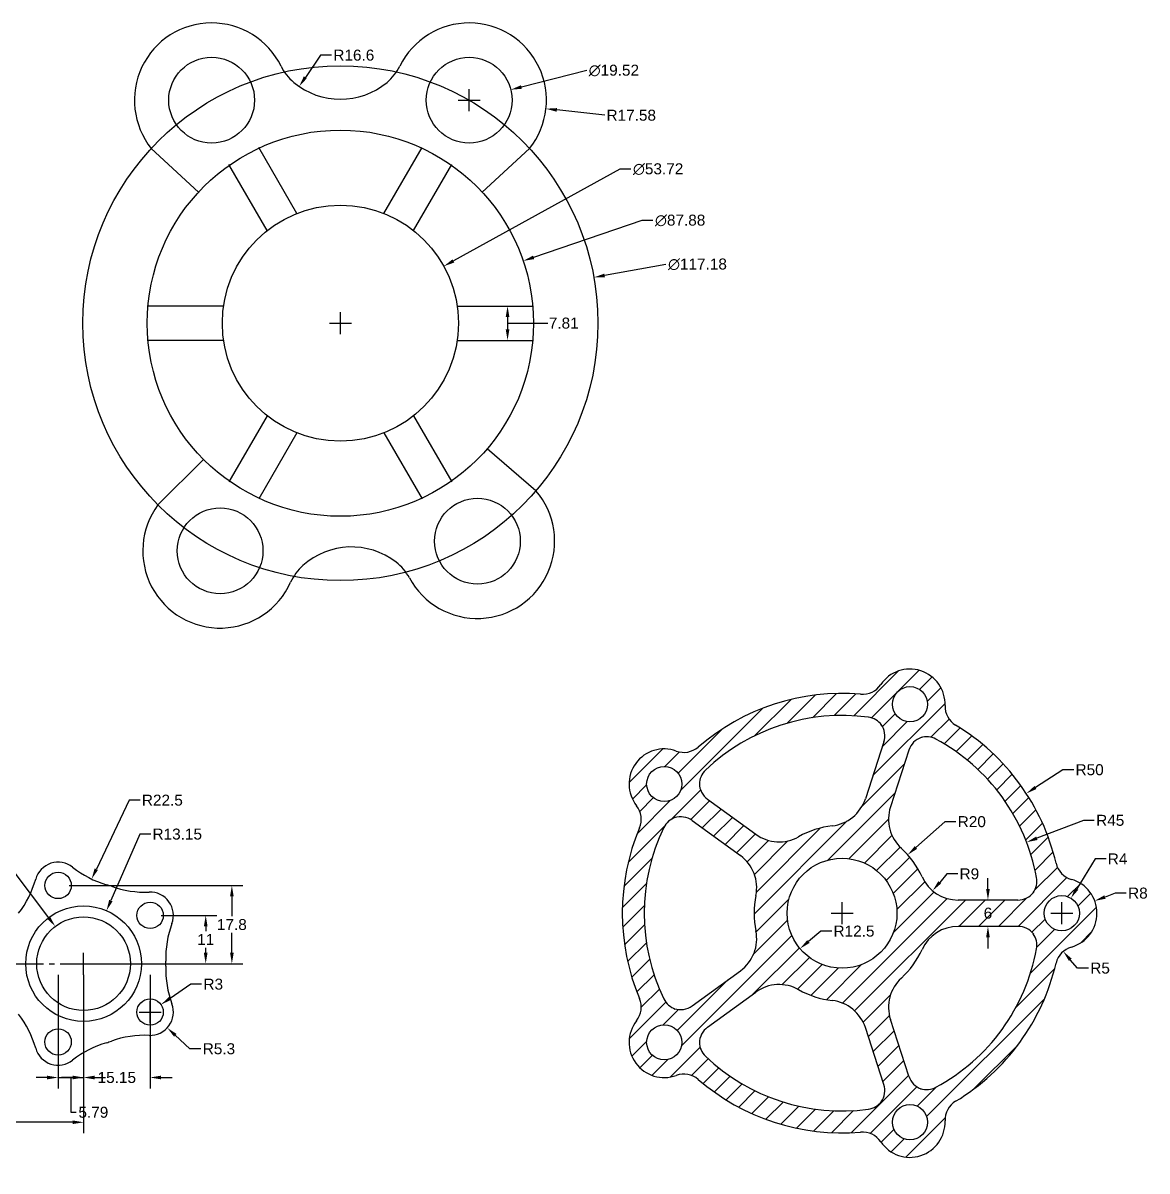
# Model space of a CAD drawing. Header units: millimetres. Extents: x -10 to 888, y 10 to 733.
# Drawn here: x 565.6 to 821.3, y 407.1 to 668.3 of the extents above; entities that cross this region are included whole.
import ezdxf

# ---------------------------------------------------------------- set-up
doc = ezdxf.new("R2010")
doc.units = ezdxf.units.MM
doc.linetypes.add('CENTER', pattern=[2, 1.25, -0.25, 0.25, -0.25])
doc.styles.get("Standard").update_dxf_attribs({"font": 'arial.ttf'})
doc.dimstyles.new('Copy of ISO-25', dxfattribs={"dimtxt": 2.5, "dimasz": 2.5, "dimexe": 2.5, "dimexo": 2.5, "dimtad": 0, "dimtih": 1, "dimtoh": 1, "dimdsep": 46, "dimtxsty": 'Standard', "dimcen": 2.5, "dimclrd": 1, "dimclre": 3, "dimclrt": 4, "dimadec": 0, "dimazin": 0, "dimtfac": 1, "dimtofl": 0, "dimtmove": 1, "dimatfit": 3, "dimfxl": 1, "dimarcsym": 0})

# ---------------------------------------------------------------- blocks, each defined once
blk = doc.blocks.new('*U3')
for p, q in [((1.9, 3), (-11.7, 3)), ((1.9, -3), (-11.7, -3))]:
    blk.add_line(p, q)
blk.add_circle((11.9, 0), 4)
for centre, radius, start, end in [((15.46, 12.5), 5, 193.1398, 254.1067), ((-11.7, 12), 9, 204.4433, 270), ((1.74, 7.28), 4.5, 324.3704, 10.3579), ((11.9, 0), 8, 285.8933, 74.1067), ((11.9, 0), 8, 285.8933, 74.1067), ((1.9, 7.5), 4.5, 270, 323.1301), ((-11.7, -12), 9, 90, 155.5567), ((1.9, -7.5), 4.5, 36.8699, 90), ((1.74, -7.28), 4.5, 349.6421, 35.6296), ((15.46, -12.5), 5, 105.8933, 166.8602)]:
    blk.add_arc(centre, radius, start, end)
blk = doc.blocks.new('*U4')
at = {"color": 0, "linetype": 'ByBlock', "lineweight": -2, "transparency": 16777216}
for p, rotation in [((160.57, 604.21), 71.99999999999999), ((117.97, 590.37), 144), ((117.97, 545.57), 216), ((160.57, 531.73), 287.9999999999999)]:
    blk.add_blockref('*U3', p, dxfattribs=dict(at, rotation=rotation))
blk.add_blockref('*U3', (186.9, 567.97), dxfattribs=at)
blk = doc.blocks.new('*D16')
at = {"color": 3, "lineweight": -2, "transparency": 16777216}
for p, q in [((486.84, 451.77), (486.84, 415.68)), ((579.34, 451.77), (579.34, 415.68))]:
    blk.add_line(p, q, dxfattribs=at)
at = {"color": 1, "lineweight": -2, "transparency": 16777216}
for p, q in [((489.34, 418.18), (529.2, 418.18)), ((576.84, 418.18), (536.97, 418.18))]:
    blk.add_line(p, q, dxfattribs=at)
at = {"color": 1, "transparency": 16777216}
for points in [[(489.34, 418.6), (489.34, 417.77), (486.84, 418.18)], [(576.84, 418.6), (576.84, 417.77), (579.34, 418.18)]]:
    blk.add_solid(points, dxfattribs=at)
at = {"layer": 'Defpoints', "color": 0, "transparency": 16777216}
for p in [(486.84, 454.27), (579.34, 454.27), (579.34, 418.18)]:
    blk.add_point(p, dxfattribs=at)
at = {"color": 4, "transparency": 16777216, "insert": (533.09, 418.18), "char_height": 2.5, "attachment_point": 5}
blk.add_mtext('92.5', dxfattribs=at)
blk = doc.blocks.new('*D20')
at = {"color": 1, "lineweight": -2, "transparency": 16777216}
for p, q in [((592.11, 483.75), (585.56, 468.63)), ((594.61, 483.75), (592.11, 483.75))]:
    blk.add_line(p, q, dxfattribs=at)
at = {"color": 3, "lineweight": -2, "transparency": 16777216}
for p, q in [((579.34, 451.77), (579.34, 456.77)), ((576.84, 454.27), (581.84, 454.27))]:
    blk.add_line(p, q, dxfattribs=at)
at = {"color": 1, "transparency": 16777216}
blk.add_solid([(585.18, 468.79), (585.94, 468.46), (584.56, 466.33)], dxfattribs=at)
at = {"layer": 'Defpoints', "color": 0, "transparency": 16777216}
for p in [(584.56, 466.33), (579.34, 454.27)]:
    blk.add_point(p, dxfattribs=at)
at = {"color": 4, "transparency": 16777216, "insert": (600.66, 483.75), "char_height": 2.5, "attachment_point": 5}
blk.add_mtext('R13.15', dxfattribs=at)
blk = doc.blocks.new('*D22')
at = {"color": 1, "lineweight": -2, "transparency": 16777216}
for p, q in [((589.69, 491.47), (582.25, 475.79)), ((592.19, 491.47), (589.69, 491.47))]:
    blk.add_line(p, q, dxfattribs=at)
at = {"color": 1, "transparency": 16777216}
blk.add_solid([(581.87, 475.97), (582.62, 475.61), (581.17, 473.53)], dxfattribs=at)
at = {"layer": 'Defpoints', "color": 0, "transparency": 16777216}
for p in [(590.82, 493.85), (581.17, 473.53)]:
    blk.add_point(p, dxfattribs=at)
at = {"color": 4, "transparency": 16777216, "insert": (597.27, 491.47), "char_height": 2.5, "attachment_point": 5}
blk.add_mtext('R22.5', dxfattribs=at)
blk = doc.blocks.new('*D23')
at = {"color": 3, "lineweight": -2, "transparency": 16777216}
for p, q in [((594.48, 440.76), (594.48, 445.76)), ((591.98, 443.26), (596.98, 443.26))]:
    blk.add_line(p, q, dxfattribs=at)
at = {"color": 1, "lineweight": -2, "transparency": 16777216}
for p, q in [((603.55, 434.9), (600.21, 437.97)), ((606.05, 434.9), (603.55, 434.9))]:
    blk.add_line(p, q, dxfattribs=at)
at = {"color": 1, "transparency": 16777216}
blk.add_solid([(600.5, 438.28), (599.93, 437.67), (598.38, 439.67)], dxfattribs=at)
at = {"layer": 'Defpoints', "color": 0, "transparency": 16777216}
for p in [(594.48, 443.26), (598.38, 439.67)]:
    blk.add_point(p, dxfattribs=at)
at = {"color": 4, "transparency": 16777216, "insert": (610.14, 434.9), "char_height": 2.5, "attachment_point": 5}
blk.add_mtext('R5.3', dxfattribs=at)
blk = doc.blocks.new('*D24')
at = {"color": 1, "lineweight": -2, "transparency": 16777216}
for p, q in [((603.71, 449.6), (599.01, 446.38)), ((606.21, 449.6), (603.71, 449.6))]:
    blk.add_line(p, q, dxfattribs=at)
at = {"color": 3, "lineweight": -2, "transparency": 16777216}
for p, q in [((594.48, 440.76), (594.48, 445.76)), ((591.98, 443.26), (596.98, 443.26))]:
    blk.add_line(p, q, dxfattribs=at)
at = {"color": 1, "transparency": 16777216}
blk.add_solid([(598.78, 446.72), (599.25, 446.03), (596.95, 444.96)], dxfattribs=at)
at = {"layer": 'Defpoints', "color": 0, "transparency": 16777216}
for p in [(596.95, 444.96), (594.48, 443.26)]:
    blk.add_point(p, dxfattribs=at)
at = {"color": 4, "transparency": 16777216, "insert": (608.85, 449.6), "char_height": 2.5, "attachment_point": 5}
blk.add_mtext('R3', dxfattribs=at)
blk = doc.blocks.new('*D26')
at = {"color": 3, "lineweight": -2, "transparency": 16777216}
for p, q in [((579.34, 451.77), (579.34, 425.87)), ((594.48, 451.77), (594.48, 425.87))]:
    blk.add_line(p, q, dxfattribs=at)
at = {"color": 1, "lineweight": -2, "transparency": 16777216}
for p, q in [((576.84, 428.37), (574.34, 428.37)), ((596.98, 428.37), (599.48, 428.37))]:
    blk.add_line(p, q, dxfattribs=at)
at = {"color": 1, "transparency": 16777216}
for points in [[(576.84, 428.79), (576.84, 427.95), (579.34, 428.37)], [(596.98, 428.79), (596.98, 427.95), (594.48, 428.37)]]:
    blk.add_solid(points, dxfattribs=at)
at = {"layer": 'Defpoints', "color": 0, "transparency": 16777216}
for p in [(579.34, 454.27), (594.48, 454.27), (579.34, 428.37)]:
    blk.add_point(p, dxfattribs=at)
at = {"color": 4, "transparency": 16777216, "insert": (586.91, 428.37), "char_height": 2.5, "attachment_point": 5}
blk.add_mtext('15.15', dxfattribs=at)
blk = doc.blocks.new('*D27')
at = {"color": 3, "lineweight": -2, "transparency": 16777216}
for p, q in [((573.55, 451.77), (573.55, 425.87)), ((579.34, 451.77), (579.34, 425.87))]:
    blk.add_line(p, q, dxfattribs=at)
at = {"color": 1, "lineweight": -2, "transparency": 16777216}
for p, q in [((571.05, 428.37), (568.55, 428.37)), ((573.55, 428.37), (579.34, 428.37)), ((576.44, 428.37), (576.44, 420.45)), ((581.84, 428.37), (584.34, 428.37)), ((576.44, 420.45), (577.69, 420.45))]:
    blk.add_line(p, q, dxfattribs=at)
at = {"color": 1, "transparency": 16777216}
for points in [[(571.05, 428.79), (571.05, 427.95), (573.55, 428.37)], [(581.84, 428.79), (581.84, 427.95), (579.34, 428.37)]]:
    blk.add_solid(points, dxfattribs=at)
at = {"layer": 'Defpoints', "color": 0, "transparency": 16777216}
for p in [(573.55, 454.27), (579.34, 454.27), (579.34, 428.37)]:
    blk.add_point(p, dxfattribs=at)
at = {"color": 4, "transparency": 16777216, "insert": (581.57, 420.45), "char_height": 2.5, "attachment_point": 5}
blk.add_mtext('5.79', dxfattribs=at)
blk = doc.blocks.new('*D28')
at = {"color": 3, "lineweight": -2, "transparency": 16777216}
for p, q in [((596.98, 465.27), (609.63, 465.27)), ((596.98, 454.27), (609.63, 454.27))]:
    blk.add_line(p, q, dxfattribs=at)
at = {"color": 1, "lineweight": -2, "transparency": 16777216}
for p, q in [((607.13, 462.77), (607.13, 461.65)), ((607.13, 456.77), (607.13, 457.89))]:
    blk.add_line(p, q, dxfattribs=at)
at = {"color": 1, "transparency": 16777216}
for points in [[(606.71, 462.77), (607.55, 462.77), (607.13, 465.27)], [(606.71, 456.77), (607.55, 456.77), (607.13, 454.27)]]:
    blk.add_solid(points, dxfattribs=at)
at = {"layer": 'Defpoints', "color": 0, "transparency": 16777216}
for p in [(594.48, 465.27), (607.13, 465.27), (594.48, 454.27)]:
    blk.add_point(p, dxfattribs=at)
at = {"color": 4, "transparency": 16777216, "insert": (607.13, 459.77), "char_height": 2.5, "attachment_point": 5}
blk.add_mtext('11', dxfattribs=at)
blk = doc.blocks.new('*D29')
at = {"color": 3, "lineweight": -2, "transparency": 16777216}
for p, q in [((576.05, 472.07), (615.58, 472.07)), ((576.05, 454.27), (615.58, 454.27))]:
    blk.add_line(p, q, dxfattribs=at)
at = {"color": 1, "lineweight": -2, "transparency": 16777216}
for p, q in [((613.08, 469.57), (613.08, 465.07)), ((613.08, 456.77), (613.08, 461.27))]:
    blk.add_line(p, q, dxfattribs=at)
at = {"color": 1, "transparency": 16777216}
for points in [[(612.67, 469.57), (613.5, 469.57), (613.08, 472.07)], [(612.67, 456.77), (613.5, 456.77), (613.08, 454.27)]]:
    blk.add_solid(points, dxfattribs=at)
at = {"layer": 'Defpoints', "color": 0, "transparency": 16777216}
for p in [(573.55, 472.07), (573.55, 454.27), (613.08, 454.27)]:
    blk.add_point(p, dxfattribs=at)
at = {"color": 4, "transparency": 16777216, "insert": (613.08, 463.17), "char_height": 2.5, "attachment_point": 5}
blk.add_mtext('17.8', dxfattribs=at)
blk = doc.blocks.new('*D32')
at = {"color": 1, "lineweight": -2, "transparency": 16777216}
for p, q in [((557.02, 480.38), (559.52, 480.38)), ((559.52, 480.38), (571.39, 464.74))]:
    blk.add_line(p, q, dxfattribs=at)
at = {"color": 3, "lineweight": -2, "transparency": 16777216}
for p, q in [((579.34, 451.77), (579.34, 456.77)), ((576.84, 454.27), (581.84, 454.27))]:
    blk.add_line(p, q, dxfattribs=at)
at = {"color": 1, "transparency": 16777216}
blk.add_solid([(571.72, 464.99), (571.06, 464.49), (572.9, 462.75)], dxfattribs=at)
at = {"layer": 'Defpoints', "color": 0, "transparency": 16777216}
for p in [(572.9, 462.75), (579.34, 454.27)]:
    blk.add_point(p, dxfattribs=at)
at = {"color": 4, "transparency": 16777216, "insert": (550.97, 480.38), "char_height": 2.5, "attachment_point": 5}
blk.add_mtext('R10.65', dxfattribs=at)
blk = doc.blocks.new('*D77')
at = {"color": 1, "lineweight": -2, "transparency": 16777216}
for p, q in [((747.06, 461.67), (744.26, 459.31)), ((749.56, 461.67), (747.06, 461.67))]:
    blk.add_line(p, q, dxfattribs=at)
at = {"color": 1, "transparency": 16777216}
blk.add_solid([(743.99, 459.63), (744.53, 458.99), (742.35, 457.7)], dxfattribs=at)
at = {"layer": 'Defpoints', "color": 0, "transparency": 16777216}
for p in [(751.91, 465.76), (742.35, 457.7)]:
    blk.add_point(p, dxfattribs=at)
at = {"color": 4, "transparency": 16777216, "insert": (754.63, 461.67), "char_height": 2.5, "attachment_point": 5}
blk.add_mtext('R12.5', dxfattribs=at)
blk = doc.blocks.new('*D78')
at = {"color": 1, "lineweight": -2, "transparency": 16777216}
for p, q in [((775.73, 474.7), (774.13, 472.78)), ((778.23, 474.7), (775.73, 474.7))]:
    blk.add_line(p, q, dxfattribs=at)
at = {"color": 1, "transparency": 16777216}
blk.add_solid([(773.81, 473.05), (774.44, 472.51), (772.52, 470.87)], dxfattribs=at)
at = {"layer": 'Defpoints', "color": 0, "transparency": 16777216}
for p in [(778.31, 477.76), (772.52, 470.87)]:
    blk.add_point(p, dxfattribs=at)
at = {"color": 4, "transparency": 16777216, "insert": (780.88, 474.7), "char_height": 2.5, "attachment_point": 5}
blk.add_mtext('R9', dxfattribs=at)
blk = doc.blocks.new('*D79')
at = {"color": 1, "lineweight": -2, "transparency": 16777216}
for p, q in [((775.32, 486.58), (768.72, 480.71)), ((777.82, 486.58), (775.32, 486.58))]:
    blk.add_line(p, q, dxfattribs=at)
at = {"color": 3, "lineweight": -2, "transparency": 16777216}
for p, q in [((751.91, 463.26), (751.91, 468.26)), ((749.41, 465.76), (754.41, 465.76))]:
    blk.add_line(p, q, dxfattribs=at)
at = {"color": 1, "transparency": 16777216}
blk.add_solid([(768.44, 481.02), (769, 480.4), (766.85, 479.05)], dxfattribs=at)
at = {"layer": 'Defpoints', "color": 0, "transparency": 16777216}
for p in [(766.85, 479.05), (751.91, 465.76)]:
    blk.add_point(p, dxfattribs=at)
at = {"color": 4, "transparency": 16777216, "insert": (781.43, 486.58), "char_height": 2.5, "attachment_point": 5}
blk.add_mtext('R20', dxfattribs=at)
blk = doc.blocks.new('*D80')
at = {"color": 1, "lineweight": -2, "transparency": 16777216}
for p, q in [((802.14, 498.4), (795.93, 494.37)), ((804.64, 498.4), (802.14, 498.4))]:
    blk.add_line(p, q, dxfattribs=at)
at = {"color": 3, "lineweight": -2, "transparency": 16777216}
for p, q in [((751.91, 463.26), (751.91, 468.26)), ((749.41, 465.76), (754.41, 465.76))]:
    blk.add_line(p, q, dxfattribs=at)
at = {"color": 1, "transparency": 16777216}
blk.add_solid([(795.7, 494.71), (796.15, 494.02), (793.83, 493)], dxfattribs=at)
at = {"layer": 'Defpoints', "color": 0, "transparency": 16777216}
for p in [(793.83, 493), (751.91, 465.76)]:
    blk.add_point(p, dxfattribs=at)
at = {"color": 4, "transparency": 16777216, "insert": (808.24, 498.4), "char_height": 2.5, "attachment_point": 5}
blk.add_mtext('R50', dxfattribs=at)
blk = doc.blocks.new('*D81')
at = {"color": 1, "lineweight": -2, "transparency": 16777216}
for p, q in [((806.81, 486.88), (796.24, 482.81)), ((809.31, 486.88), (806.81, 486.88))]:
    blk.add_line(p, q, dxfattribs=at)
at = {"color": 3, "lineweight": -2, "transparency": 16777216}
for p, q in [((751.91, 463.26), (751.91, 468.26)), ((749.41, 465.76), (754.41, 465.76))]:
    blk.add_line(p, q, dxfattribs=at)
at = {"color": 1, "transparency": 16777216}
blk.add_solid([(796.09, 483.2), (796.39, 482.42), (793.9, 481.92)], dxfattribs=at)
at = {"layer": 'Defpoints', "color": 0, "transparency": 16777216}
for p in [(793.9, 481.92), (751.91, 465.76)]:
    blk.add_point(p, dxfattribs=at)
at = {"color": 4, "transparency": 16777216, "insert": (812.93, 486.88), "char_height": 2.5, "attachment_point": 5}
blk.add_mtext('R45', dxfattribs=at)
blk = doc.blocks.new('*D82')
at = {"color": 1, "lineweight": -2, "transparency": 16777216}
for p, q in [((809.47, 478.12), (805.3, 471.3)), ((811.97, 478.12), (809.47, 478.12))]:
    blk.add_line(p, q, dxfattribs=at)
at = {"color": 3, "lineweight": -2, "transparency": 16777216}
for p, q in [((801.91, 463.26), (801.91, 468.26)), ((799.41, 465.76), (804.41, 465.76))]:
    blk.add_line(p, q, dxfattribs=at)
at = {"color": 1, "transparency": 16777216}
blk.add_solid([(804.94, 471.52), (805.65, 471.09), (803.99, 469.17)], dxfattribs=at)
at = {"layer": 'Defpoints', "color": 0, "transparency": 16777216}
for p in [(803.99, 469.17), (801.91, 465.76)]:
    blk.add_point(p, dxfattribs=at)
at = {"color": 4, "transparency": 16777216, "insert": (814.6, 478.12), "char_height": 2.5, "attachment_point": 5}
blk.add_mtext('R4', dxfattribs=at)
blk = doc.blocks.new('*D83')
at = {"color": 1, "lineweight": -2, "transparency": 16777216}
for p, q in [((814.08, 470.32), (811.74, 469.44)), ((816.58, 470.32), (814.08, 470.32))]:
    blk.add_line(p, q, dxfattribs=at)
at = {"color": 3, "lineweight": -2, "transparency": 16777216}
for p, q in [((801.91, 463.26), (801.91, 468.26)), ((799.41, 465.76), (804.41, 465.76))]:
    blk.add_line(p, q, dxfattribs=at)
at = {"color": 1, "transparency": 16777216}
blk.add_solid([(811.59, 469.83), (811.88, 469.05), (809.4, 468.57)], dxfattribs=at)
at = {"layer": 'Defpoints', "color": 0, "transparency": 16777216}
for p in [(809.4, 468.57), (801.91, 465.76)]:
    blk.add_point(p, dxfattribs=at)
at = {"color": 4, "transparency": 16777216, "insert": (819.22, 470.32), "char_height": 2.5, "attachment_point": 5}
blk.add_mtext('R8', dxfattribs=at)
blk = doc.blocks.new('*D84')
at = {"color": 1, "lineweight": -2, "transparency": 16777216}
for p, q in [((785.11, 471.26), (785.11, 473.76)), ((785.11, 460.26), (785.11, 457.76))]:
    blk.add_line(p, q, dxfattribs=at)
at = {"color": 1, "transparency": 16777216}
for points in [[(784.69, 471.26), (785.52, 471.26), (785.11, 468.76)], [(784.69, 460.26), (785.52, 460.26), (785.11, 462.76)]]:
    blk.add_solid(points, dxfattribs=at)
at = {"layer": 'Defpoints', "color": 0, "transparency": 16777216}
for p in [(785.11, 468.76), (785.11, 468.76), (785.11, 462.76)]:
    blk.add_point(p, dxfattribs=at)
at = {"color": 4, "transparency": 16777216, "insert": (785.11, 465.76), "char_height": 2.5, "attachment_point": 5}
blk.add_mtext('6', dxfattribs=at)
blk = doc.blocks.new('*D166')
at = {"color": 1, "lineweight": -2, "transparency": 16777216}
for p, q in [((805.47, 453.26), (803.85, 455.16)), ((807.97, 453.26), (805.47, 453.26))]:
    blk.add_line(p, q, dxfattribs=at)
at = {"color": 1, "transparency": 16777216}
blk.add_solid([(804.16, 455.43), (803.53, 454.89), (802.23, 457.07)], dxfattribs=at)
at = {"layer": 'Defpoints', "color": 0, "transparency": 16777216}
for p in [(802.23, 457.07), (805.47, 453.26)]:
    blk.add_point(p, dxfattribs=at)
at = {"color": 4, "transparency": 16777216, "insert": (810.62, 453.26), "char_height": 2.5, "attachment_point": 5}
blk.add_mtext('R5', dxfattribs=at)
blk = doc.blocks.new('*D177')
at = {"color": 1, "lineweight": -2, "transparency": 16777216}
for p, q in [((633.26, 661.01), (629.8, 655.97)), ((635.76, 661.01), (633.26, 661.01))]:
    blk.add_line(p, q, dxfattribs=at)
at = {"color": 1, "transparency": 16777216}
blk.add_solid([(629.46, 656.2), (630.14, 655.73), (628.39, 653.9)], dxfattribs=at)
at = {"layer": 'Defpoints', "color": 0, "transparency": 16777216}
for p in [(637.78, 667.59), (628.39, 653.9)]:
    blk.add_point(p, dxfattribs=at)
at = {"color": 4, "transparency": 16777216, "insert": (640.83, 661.01), "char_height": 2.5, "attachment_point": 5}
blk.add_mtext('R16.6', dxfattribs=at)
blk = doc.blocks.new('*D178')
at = {"color": 3, "lineweight": -2, "transparency": 16777216}
for p, q in [((675.53, 603.93), (678.31, 603.93)), ((675.53, 596.12), (678.31, 596.12))]:
    blk.add_line(p, q, dxfattribs=at)
at = {"color": 1, "lineweight": -2, "transparency": 16777216}
for p, q in [((675.81, 601.43), (675.81, 598.62)), ((675.81, 600.03), (683.72, 600.03)), ((683.72, 600.03), (684.97, 600.03))]:
    blk.add_line(p, q, dxfattribs=at)
at = {"color": 1, "transparency": 16777216}
for points in [[(675.39, 601.43), (676.22, 601.43), (675.81, 603.93)], [(675.39, 598.62), (676.22, 598.62), (675.81, 596.12)]]:
    blk.add_solid(points, dxfattribs=at)
at = {"layer": 'Defpoints', "color": 0, "transparency": 16777216}
for p in [(673.03, 603.93), (673.03, 596.12), (675.81, 596.12)]:
    blk.add_point(p, dxfattribs=at)
at = {"color": 4, "transparency": 16777216, "insert": (688.59, 600.03), "char_height": 2.5, "attachment_point": 5}
blk.add_mtext('7.81', dxfattribs=at)
blk = doc.blocks.new('*D179')
at = {"color": 1, "lineweight": -2, "transparency": 16777216}
for p, q in [((701.38, 635.08), (663.49, 614.2)), ((703.88, 635.08), (701.38, 635.08))]:
    blk.add_line(p, q, dxfattribs=at)
at = {"color": 3, "lineweight": -2, "transparency": 16777216}
for p, q in [((637.78, 597.53), (637.78, 602.53)), ((635.28, 600.03), (640.28, 600.03))]:
    blk.add_line(p, q, dxfattribs=at)
at = {"color": 1, "transparency": 16777216}
blk.add_solid([(663.29, 614.56), (663.69, 613.83), (661.3, 612.99)], dxfattribs=at)
at = {"layer": 'Defpoints', "color": 0, "transparency": 16777216}
for p in [(661.3, 612.99), (614.25, 587.07)]:
    blk.add_point(p, dxfattribs=at)
at = {"color": 4, "transparency": 16777216, "insert": (710.07, 635.08), "char_height": 2.5, "attachment_point": 5}
blk.add_mtext('∅53.72', dxfattribs=at)
blk = doc.blocks.new('*D180')
at = {"color": 1, "lineweight": -2, "transparency": 16777216}
for p, q in [((706.37, 623.4), (681.73, 615.01)), ((708.87, 623.4), (706.37, 623.4))]:
    blk.add_line(p, q, dxfattribs=at)
at = {"color": 3, "lineweight": -2, "transparency": 16777216}
for p, q in [((637.78, 597.53), (637.78, 602.53)), ((635.28, 600.03), (640.28, 600.03))]:
    blk.add_line(p, q, dxfattribs=at)
at = {"color": 1, "transparency": 16777216}
blk.add_solid([(681.6, 615.4), (681.87, 614.61), (679.37, 614.2)], dxfattribs=at)
at = {"layer": 'Defpoints', "color": 0, "transparency": 16777216}
for p in [(679.37, 614.2), (596.18, 585.85)]:
    blk.add_point(p, dxfattribs=at)
at = {"color": 4, "transparency": 16777216, "insert": (715.08, 623.4), "char_height": 2.5, "attachment_point": 5}
blk.add_mtext('∅87.88', dxfattribs=at)
blk = doc.blocks.new('*D181')
at = {"color": 1, "lineweight": -2, "transparency": 16777216}
blk.add_line((711.84, 613.41), (697.89, 610.89), dxfattribs=at)
at = {"color": 3, "lineweight": -2, "transparency": 16777216}
for p, q in [((637.78, 597.53), (637.78, 602.53)), ((635.28, 600.03), (640.28, 600.03))]:
    blk.add_line(p, q, dxfattribs=at)
at = {"color": 1, "transparency": 16777216}
blk.add_solid([(697.82, 611.3), (697.97, 610.48), (695.43, 610.45)], dxfattribs=at)
at = {"layer": 'Defpoints', "color": 0, "transparency": 16777216}
for p in [(695.43, 610.45), (580.12, 589.61)]:
    blk.add_point(p, dxfattribs=at)
at = {"color": 4, "transparency": 16777216, "insert": (719.02, 613.41), "char_height": 2.5, "attachment_point": 5}
blk.add_mtext('∅117.18', dxfattribs=at)
blk = doc.blocks.new('*D182')
at = {"color": 1, "lineweight": -2, "transparency": 16777216}
blk.add_line((693.81, 657.52), (678.96, 653.77), dxfattribs=at)
at = {"color": 3, "lineweight": -2, "transparency": 16777216}
for p, q in [((667.07, 648.27), (667.07, 653.27)), ((664.57, 650.77), (669.57, 650.77))]:
    blk.add_line(p, q, dxfattribs=at)
at = {"color": 1, "transparency": 16777216}
blk.add_solid([(678.86, 654.17), (679.06, 653.37), (676.53, 653.16)], dxfattribs=at)
at = {"layer": 'Defpoints', "color": 0, "transparency": 16777216}
for p in [(676.53, 653.16), (657.61, 648.38)]:
    blk.add_point(p, dxfattribs=at)
at = {"color": 4, "transparency": 16777216, "insert": (700, 657.52), "char_height": 2.5, "attachment_point": 5}
blk.add_mtext('∅19.52', dxfattribs=at)
blk = doc.blocks.new('*D183')
at = {"color": 3, "lineweight": -2, "transparency": 16777216}
for p, q in [((667.07, 648.27), (667.07, 653.27)), ((664.57, 650.77), (669.57, 650.77))]:
    blk.add_line(p, q, dxfattribs=at)
at = {"color": 1, "lineweight": -2, "transparency": 16777216}
blk.add_line((697.91, 647.34), (687.03, 648.55), dxfattribs=at)
at = {"color": 1, "transparency": 16777216}
blk.add_solid([(687.07, 648.97), (686.98, 648.14), (684.54, 648.83)], dxfattribs=at)
at = {"layer": 'Defpoints', "color": 0, "transparency": 16777216}
for p in [(667.07, 650.77), (684.54, 648.83)]:
    blk.add_point(p, dxfattribs=at)
at = {"color": 4, "transparency": 16777216, "insert": (703.95, 647.34), "char_height": 2.5, "attachment_point": 5}
blk.add_mtext('R17.58', dxfattribs=at)

msp = doc.modelspace()

# ---------------------------------------------------------------- hatches: boundary and pattern name
h = msp.add_hatch()
h.set_pattern_fill('ANSI31', color=256)
h.set_pattern_definition([(45, (690.293, 221.8918), (-2.245064, 2.245064), [])])
h.paths.add_polyline_path([(804.096, 473.454, -0.2724762), (800.596, 477.126, 0.2021819), (777.762, 508.555, -0.2724762), (775.351, 513.018, 0.7550154), (760.716, 517.773, -0.2724762), (756.142, 515.58, 0.2021819), (719.195, 503.575, -0.2724762), (714.205, 502.661, 0.7550154), (705.16, 490.212, -0.2724762), (705.833, 485.184, 0.2021819), (705.833, 446.335, -0.2724762), (705.16, 441.307, 0.7550154), (714.205, 428.858, -0.2724762), (719.195, 427.944, 0.2021819), (756.142, 415.939, -0.2724762), (760.716, 413.745, 0.7550154), (775.351, 418.501, -0.2724762), (777.762, 422.964, 0.2021819), (800.596, 454.393, -0.2724762), (804.096, 458.065, 0.7550154)])
h.paths.add_polyline_path([(778.306, 462.759), (791.905, 462.759, -0.230994), (795.453, 461.028, -0.19839), (796.172, 457.669, -0.2275804), (773.279, 426.16, -0.19839), (769.862, 425.806, -0.230994), (767.119, 428.644), (762.917, 441.578, -0.2941106), (765.403, 451.001, 0.1011942), (770.113, 457.484, -0.2941106)], flags=16)
h.paths.add_polyline_path([(739.405, 465.759, -1), (764.405, 465.759, -1)], flags=16)
h.paths.add_polyline_path([(770.113, 474.035, 0.1011942), (765.403, 480.518, -0.2941106), (762.917, 489.941), (767.119, 502.875, -0.230994), (769.862, 505.713, -0.19839), (773.279, 505.359, -0.2275804), (796.172, 473.85, -0.19839), (795.453, 470.491, -0.230994), (791.905, 468.759), (778.306, 468.759, -0.2941106)], flags=16)
h.paths.add_polyline_path([(757.21, 439.724), (761.413, 426.79, -0.230994), (760.863, 422.881, -0.19839), (757.89, 421.159, -0.2275804), (720.849, 433.195, -0.19839), (719.456, 436.335, -0.230994), (721.308, 439.821), (732.31, 447.814, -0.2941106), (742.04, 448.362, 0.1011942), (749.661, 445.886, -0.2941106)], flags=16)
h.paths.add_polyline_path([(749.661, 485.633, 0.1011942), (742.04, 483.157, -0.2941106), (732.31, 483.705), (721.308, 491.698, -0.230994), (719.456, 495.184, -0.19839), (720.849, 498.324, -0.2275804), (757.89, 510.36, -0.19839), (760.863, 508.638, -0.230994), (761.413, 504.729), (757.21, 491.795, -0.2941106)], flags=16)
h.paths.add_polyline_path([(797.905, 465.759, -1), (805.905, 465.759, -1)], flags=16)
h.paths.add_polyline_path([(728.783, 452.669), (717.781, 444.675, -0.230994), (713.894, 443.991, -0.19839), (711.337, 446.286, -0.2275804), (711.337, 485.233, -0.19839), (713.894, 487.528, -0.230994), (717.781, 486.844), (728.783, 478.85, -0.2941106), (732.311, 469.766, 0.1011942), (732.311, 461.753, -0.2941106)], flags=16)
h.paths.add_polyline_path([(771.356, 418.207, -1), (763.356, 418.207, -1)], flags=16)
h.paths.add_polyline_path([(763.356, 513.312, -1), (771.356, 513.312, -1)], flags=16)
h.paths.add_polyline_path([(715.454, 436.37, -1), (707.454, 436.37, -1)], flags=16)
h.paths.add_polyline_path([(707.454, 495.149, -1), (715.454, 495.149, -1)], flags=16)

# ---------------------------------------------------------------- linework, layer by layer
for p, q in [((594.747, 639.794), (605.506, 629.851)), ((627.87, 624.995), (619.188, 640.034)), ((647.681, 624.995), (656.364, 640.034)), ((680.805, 639.794), (670.046, 629.851)), ((621.107, 621.09), (612.424, 636.129)), ((654.445, 621.09), (663.128, 636.129)), ((611.201, 603.933), (593.836, 603.933)), ((664.351, 603.933), (681.716, 603.933)), ((611.201, 596.123), (593.836, 596.123)), ((664.351, 596.123), (681.716, 596.123)), ((621.107, 578.966), (612.424, 563.927)), ((654.445, 578.966), (663.128, 563.927)), ((627.87, 575.061), (619.188, 560.022)), ((647.681, 575.061), (656.364, 560.022)), ((682.26, 561.897), (671.137, 571.431)), ((596.262, 558.683), (606.643, 569.021))]:
    msp.add_line(p, q)
at = {"linetype": 'CENTER', "ltscale": 5}
msp.add_line((474.003, 454.266), (604.062, 454.266), dxfattribs=at)
for centre, radius in [((637.776, 600.028), 58.59), ((608.481, 650.768), 9.76), ((667.071, 650.768), 9.76), ((637.776, 600.028), 43.94), ((637.776, 600.028), 26.86), ((668.946, 550.417), 9.76), ((610.396, 548.229), 9.76), ((751.905, 465.759), 12.5), ((573.55, 472.07), 3), ((594.481, 465.27), 3), ((579.336, 454.266), 13.15), ((579.336, 454.266), 10.65), ((594.481, 443.262), 3), ((573.55, 436.461), 3)]:
    msp.add_circle(centre, radius)
for centre, radius, start, end in [((608.481, 650.768), 17.58, 26.14038, 218.62841), ((667.071, 650.768), 17.58, 321.37159, 153.85962), ((634.335, 663.457), 11.22, 206.14038, 230.24226), ((641.217, 663.457), 11.22, 309.75774, 333.85962), ((637.776, 667.593), 16.6, 230.24226, 309.75774), ((668.946, 550.417), 17.58, 208.28078, 40.76882), ((610.396, 548.229), 17.58, 143.512, 336.00003), ((640.299, 532.51), 16.6, 52.38267, 131.89815), ((636.707, 536.515), 11.22, 131.89815, 156.00003), ((643.583, 536.772), 11.22, 28.28078, 52.38267), ((751.905, 465.759), 50, 85.13983, 130.86017), ((751.905, 465.759), 45, 82.35795, 133.64205), ((751.905, 465.759), 50, 13.13983, 58.86017), ((751.905, 465.759), 45, 10.35795, 61.64205), ((751.905, 465.759), 50, 157.13983, 202.86017), ((751.905, 465.759), 45, 154.35795, 205.64205), ((751.905, 465.759), 20, 96.44334, 119.55666), ((751.905, 465.759), 20, 24.44334, 47.55666), ((573.55, 472.07), 5.3, 51.58931, 164.41069), ((590.822, 493.854), 22.5, 231.58931, 253.81953), ((546.773, 479.541), 22.5, 322.18047, 344.41069), ((579.336, 454.266), 18.721, 70.18047, 73.81953), ((593.312, 493.045), 22.5, 250.18047, 272.41069), ((594.481, 465.27), 5.3, 339.58931, 92.41069), ((751.905, 465.759), 20, 168.44334, 191.55666), ((620.536, 455.574), 22.5, 159.58931, 181.81953), ((751.905, 465.759), 20, 312.44334, 335.55666), ((751.905, 465.759), 45, 298.35795, 349.64205), ((579.336, 454.266), 18.721, 358.18047, 1.81953), ((620.536, 452.957), 22.5, 178.18047, 200.41069), ((751.905, 465.759), 50, 301.13983, 346.86017), ((751.905, 465.759), 20, 240.44334, 263.55666), ((594.481, 443.262), 5.3, 267.58931, 20.41069), ((546.773, 428.99), 22.5, 15.58931, 37.81953), ((579.336, 454.266), 18.721, 286.18047, 289.81953), ((593.312, 415.486), 22.5, 87.58931, 109.81953), ((573.55, 436.461), 5.3, 195.58931, 308.41069), ((590.822, 414.677), 22.5, 106.18047, 128.41069), ((751.905, 465.759), 45, 226.35795, 277.64205), ((751.905, 465.759), 50, 229.13983, 274.86017)]:
    msp.add_arc(centre, radius, start, end)

# ---------------------------------------------------------------- block references
msp.add_blockref('*U4', (603.111, -102.21))

# ---------------------------------------------------------------- dimensions: what is measured, and where the dimension line sits
for center, mpoint, picture, middle in [((637.776, 667.593), (628.386, 653.904), '*D177', (633.26, 661.009)), ((667.071, 650.768), (684.544, 648.828), '*D183', (697.909, 647.344)), ((751.905, 465.759), (793.831, 493.003), '*D80', (802.137, 498.401)), ((590.822, 493.854), (581.173, 473.528), '*D22', (589.692, 491.472)), ((751.905, 465.759), (793.905, 481.916), '*D81', (806.809, 486.88)), ((751.905, 465.759), (766.85, 479.05), '*D79', (775.322, 486.584)), ((579.336, 454.266), (584.564, 466.331), '*D20', (592.112, 483.748)), ((579.336, 454.266), (572.899, 462.75), '*D32', (559.522, 480.384)), ((801.905, 465.759), (803.992, 469.172), '*D82', (809.465, 478.119)), ((778.306, 477.759), (772.518, 470.868), '*D78', (775.734, 474.696)), ((751.905, 465.759), (742.35, 457.7), '*D77', (747.057, 461.67)), ((805.465, 453.256), (802.227, 457.066), '*D166', (805.465, 453.256)), ((594.481, 443.262), (596.954, 444.961), '*D24', (603.711, 449.605)), ((594.481, 443.262), (598.376, 439.667), '*D23', (603.547, 434.896))]:
    dim = msp.add_radius_dim(center=center, mpoint=mpoint, dimstyle='Copy of ISO-25')
    dim.commit()
    dim.dimension.update_dxf_attribs({"geometry": picture, "text_midpoint": middle, "dimtype": 164})
for p1, p2, picture, middle in [((657.608, 648.379), (676.534, 653.158), '*D182', (693.807, 657.521)), ((614.251, 587.065), (661.301, 612.991), '*D179', (701.384, 635.077)), ((596.185, 585.854), (679.367, 614.202), '*D180', (706.373, 623.405)), ((580.12, 589.608), (695.432, 610.448), '*D181', (711.841, 613.414))]:
    dim = msp.add_diameter_dim_2p(p1=p1, p2=p2, dimstyle='Copy of ISO-25')
    dim.commit()
    dim.dimension.update_dxf_attribs({"geometry": picture, "text_midpoint": middle, "dimtype": 163})
for base, p1, p2, picture, middle in [((675.806, 596.123), (673.033, 603.933), (673.033, 596.123), '*D178', (685.6, 600.028)), ((785.106, 468.759), (785.106, 462.759), (785.106, 468.759), '*D84', (785.106, 465.759)), ((613.084, 454.266), (573.55, 472.07), (573.55, 454.266), '*D29', (613.084, 463.168)), ((607.13, 465.27), (594.481, 454.266), (594.481, 465.27), '*D28', (607.13, 459.768))]:
    dim = msp.add_linear_dim(base=base, p1=p1, p2=p2, angle=90, dimstyle='Copy of ISO-25')
    dim.commit()
    dim.dimension.update_dxf_attribs({"geometry": picture, "text_midpoint": middle})
dim = msp.add_radius_dim(center=(801.905, 465.759), mpoint=(809.397, 468.566), dimstyle='Copy of ISO-25')
dim.commit()
dim.dimension.update_dxf_attribs({"geometry": '*D83', "text_midpoint": (819.222, 470.32)})
for base, p1, p2, picture, middle in [((579.336, 418.184), (486.836, 454.266), (579.336, 454.266), '*D16', (533.086, 418.184)), ((579.336, 428.368), (573.55, 454.266), (579.336, 454.266), '*D27', (578.318, 420.45)), ((579.3356, 428.3685), (594.4813, 454.2656), (579.3356, 454.2656), '*D26', (586.9084, 428.3685))]:
    dim = msp.add_linear_dim(base=base, p1=p1, p2=p2, dimstyle='Copy of ISO-25')
    dim.commit()
    dim.dimension.update_dxf_attribs({"geometry": picture, "text_midpoint": middle})

doc.saveas('drawing.dxf')
